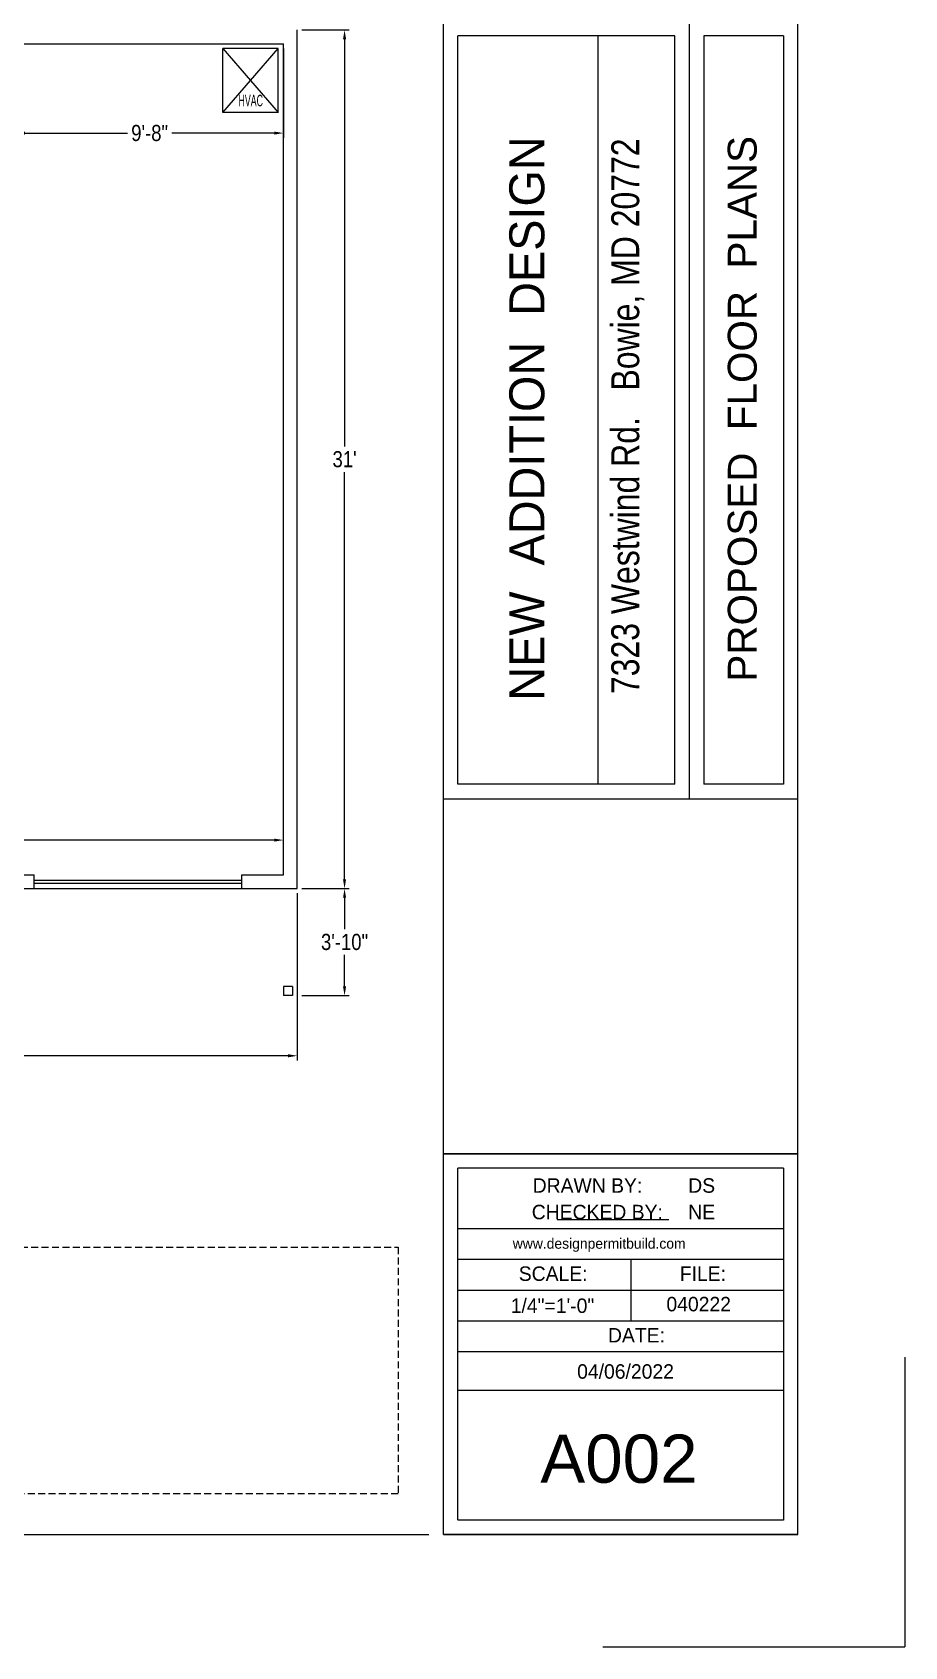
# Model space of a CAD drawing. Header units: inches. Extents: x -1842 to 12195, y -2228 to 2193.
# Drawn here: x 5175 to 5553, y 320 to 1019 of the extents above; entities that cross this region are included whole.
import ezdxf

# ---------------------------------------------------------------- set-up
doc = ezdxf.new("R2010")
doc.units = ezdxf.units.IN
doc.header["$LTSCALE"] = 6
doc.header["$MEASUREMENT"] = 0
doc.linetypes.add('DASHED', pattern=[0.75, 0.5, -0.25])
for name, color, linetype in [('BUILT-INS', 13, 'Continuous'), ('CABS', 23, 'Continuous'), ('Title Block', 7, 'Continuous'), ('TXT', 4, 'Continuous')]:
    doc.layers.add(name, color=color, linetype=linetype)
doc.styles.add('ARCHSTYL', font='ARIALN.TTF', dxfattribs={"height": 5})
doc.styles.add('ARCHSTYLSHX', font='ARCHSTYL.SHX')
doc.styles.add('HS-DESIGN-TTLB', font='GOTHIC.TTF')
doc.styles.get("Standard").update_dxf_attribs({"font": 'ARIALN.TTF'})
doc.dimstyles.get("Standard").update_dxf_attribs({"dimtxt": 7, "dimasz": 4, "dimexe": 2, "dimexo": 2, "dimgap": 2, "dimtad": 0, "dimtih": 1, "dimtoh": 1, "dimdec": 0, "dimzin": 0, "dimdsep": 46, "dimlunit": 4, "dimtxsty": 'Standard', "dimcen": 0.09, "dimclrd": 3, "dimclre": 3, "dimclrt": 3, "dimadec": 0, "dimazin": 0, "dimtfac": 1, "dimtdec": 0, "dimtofl": 0, "dimtmove": 0, "dimatfit": 3, "dimfxl": 1, "dimtolj": 1, "dimtzin": 0, "dimarcsym": 0})
doc.dimstyles.new('STANDARD$0', dxfattribs={"dimtxt": 6, "dimasz": 3, "dimexe": 4, "dimexo": 24, "dimgap": 0.5, "dimtad": 1, "dimdec": 1, "dimzin": 3, "dimdsep": 46, "dimlunit": 4, "dimtxsty": 'ARCHSTYLSHX', "dimblk1": 'OBLIQUE', "dimblk2": 'OBLIQUE', "dimsah": 1, "dimcen": 0.0625, "dimdle": 4, "dimadec": 0, "dimazin": 0, "dimtfac": 1, "dimtdec": 1, "dimtofl": 0, "dimtmove": 0, "dimatfit": 3, "dimldrblk": 'OBLIQUE', "dimfxl": 1, "dimfrac": 2, "dimtolj": 1, "dimtzin": 0, "dimlwd": 9, "dimlwe": 13, "dimarcsym": 0})

# ---------------------------------------------------------------- blocks, each defined once
blk = doc.blocks.new('*D63')
at = {"layer": 'Defpoints', "color": 0, "transparency": 16777216}
for p in [(5289.96, 1020.48), (5310.46, 1020.48), (5289.96, 648.28)]:
    blk.add_point(p, dxfattribs=at)
at = {"layer": 'Title Block', "color": 3, "lineweight": -2, "transparency": 16777216}
for p, q in [((5291.96, 1020.48), (5312.46, 1020.48)), ((5310.46, 1016.48), (5310.46, 839.95)), ((5310.46, 652.28), (5310.46, 828.8)), ((5291.96, 648.28), (5312.46, 648.28))]:
    blk.add_line(p, q, dxfattribs=at)
at = {"layer": 'Title Block', "color": 3, "transparency": 16777216}
for points in [[(5309.79, 1016.48), (5311.12, 1016.48), (5310.46, 1020.48)], [(5309.79, 652.28), (5311.12, 652.28), (5310.46, 648.28)]]:
    blk.add_solid(points, dxfattribs=at)
at = {"layer": 'Title Block', "color": 3, "transparency": 16777216, "insert": (5310.46, 834.38), "char_height": 7, "attachment_point": 5}
blk.add_mtext("\\A1;31'", dxfattribs=at)
blk = doc.blocks.new('*D77')
at = {"layer": 'Defpoints', "color": 0, "transparency": 16777216}
for p in [(5043.96, 669.28), (5043.96, 654.28), (5283.96, 654.28)]:
    blk.add_point(p, dxfattribs=at)
at = {"layer": 'Title Block', "color": 3, "lineweight": -2, "transparency": 16777216}
for p, q in [((5043.96, 656.28), (5043.96, 671.28)), ((5047.96, 669.28), (5157.04, 669.28)), ((5279.96, 669.28), (5170.88, 669.28)), ((5283.96, 656.28), (5283.96, 671.28))]:
    blk.add_line(p, q, dxfattribs=at)
at = {"layer": 'Title Block', "color": 3, "transparency": 16777216}
for points in [[(5047.96, 669.94), (5047.96, 668.61), (5043.96, 669.28)], [(5279.96, 669.94), (5279.96, 668.61), (5283.96, 669.28)]]:
    blk.add_solid(points, dxfattribs=at)
at = {"layer": 'Title Block', "color": 3, "transparency": 16777216, "insert": (5163.96, 669.28), "char_height": 7, "attachment_point": 5}
blk.add_mtext("\\A1;20'", dxfattribs=at)
blk = doc.blocks.new('*D86')
at = {"layer": 'Defpoints', "color": 0, "transparency": 16777216}
for p in [(5167.96, 1014.48), (5283.96, 1014.48), (5167.96, 975.78)]:
    blk.add_point(p, dxfattribs=at)
at = {"layer": 'Title Block', "color": 3, "lineweight": -2, "transparency": 16777216}
for p, q in [((5167.96, 1012.48), (5167.96, 973.78)), ((5283.96, 1012.48), (5283.96, 973.78)), ((5171.96, 975.78), (5216.32, 975.78)), ((5279.96, 975.78), (5235.59, 975.78))]:
    blk.add_line(p, q, dxfattribs=at)
at = {"layer": 'Title Block', "color": 3, "transparency": 16777216}
for points in [[(5171.96, 976.44), (5171.96, 975.11), (5167.96, 975.78)], [(5279.96, 976.44), (5279.96, 975.11), (5283.96, 975.78)]]:
    blk.add_solid(points, dxfattribs=at)
at = {"layer": 'Title Block', "color": 3, "transparency": 16777216, "insert": (5225.96, 975.78), "char_height": 7, "attachment_point": 5}
blk.add_mtext('\\A1;9\'-8"', dxfattribs=at)
blk = doc.blocks.new('*D165')
at = {"layer": 'Defpoints', "color": 0, "transparency": 16777216}
for p in [(5289.96, 648.28), (5037.96, 599.88), (5289.96, 575.78)]:
    blk.add_point(p, dxfattribs=at)
at = {"layer": 'Title Block', "color": 3, "lineweight": -2, "transparency": 16777216}
for p, q in [((5289.96, 646.28), (5289.96, 573.78)), ((5037.96, 597.88), (5037.96, 573.78)), ((5041.96, 575.78), (5157.04, 575.78)), ((5285.96, 575.78), (5170.88, 575.78))]:
    blk.add_line(p, q, dxfattribs=at)
at = {"layer": 'Title Block', "color": 3, "transparency": 16777216}
for points in [[(5041.96, 576.44), (5041.96, 575.11), (5037.96, 575.78)], [(5285.96, 576.44), (5285.96, 575.11), (5289.96, 575.78)]]:
    blk.add_solid(points, dxfattribs=at)
at = {"layer": 'Title Block', "color": 3, "transparency": 16777216, "insert": (5163.96, 575.78), "char_height": 7, "attachment_point": 5}
blk.add_mtext("\\A1;21'", dxfattribs=at)
blk = doc.blocks.new('*D166')
at = {"layer": 'Defpoints', "color": 0, "transparency": 16777216}
for p in [(5289.96, 648.28), (5289.96, 601.88), (5310.46, 601.88)]:
    blk.add_point(p, dxfattribs=at)
at = {"layer": 'Title Block', "color": 3, "lineweight": -2, "transparency": 16777216}
for p, q in [((5291.96, 648.28), (5312.46, 648.28)), ((5310.46, 644.28), (5310.46, 630.65)), ((5310.46, 605.88), (5310.46, 619.5)), ((5291.96, 601.88), (5312.46, 601.88))]:
    blk.add_line(p, q, dxfattribs=at)
at = {"layer": 'Title Block', "color": 3, "transparency": 16777216}
for points in [[(5309.79, 644.28), (5311.12, 644.28), (5310.46, 648.28)], [(5309.79, 605.88), (5311.12, 605.88), (5310.46, 601.88)]]:
    blk.add_solid(points, dxfattribs=at)
at = {"layer": 'Title Block', "color": 3, "transparency": 16777216, "insert": (5310.46, 625.08), "char_height": 7, "attachment_point": 5}
blk.add_mtext('\\A1;3\'-10"', dxfattribs=at)

msp = doc.modelspace()

# ---------------------------------------------------------------- hatches: boundary and pattern name
at = {"layer": 'Title Block'}
h = msp.add_hatch(dxfattribs=at)
h.set_pattern_fill('ANSI31', color=256, scale=60)
h.paths.add_polyline_path([(5077.5534451, 438.680336), (5133.4997884, 438.680336), (5133.4997884, 472.6600852), (5077.5534451, 472.6600852)], flags=9)
h.paths.add_polyline_path([(5095.1319429, 414.4282085), (5145.2841749, 414.4282085), (5145.2841749, 428.5864374), (5095.1319429, 428.5864374)], flags=9)
h.paths.add_polyline_path([(5110.2221478, 508.1525562), (5134.4210288, 508.1525562), (5134.4210288, 518.0633164), (5110.2221478, 518.0633164)], flags=9)
h.paths.add_polyline_path([(5035.9555017, 508.1525562), (5060.1543827, 508.1525562), (5060.1543827, 518.0633164), (5035.9555017, 518.0633164)], flags=9)
h.paths.add_polyline_path([(5072.0740778, 597.2037854), (5104.0414286, 597.2037854), (5104.0414286, 611.3620142), (5072.0740778, 611.3620142)], flags=9)
h.paths.add_polyline_path([(5191.2097709, 609.7948767), (5191.2097709, 633.9937577), (5181.2990107, 633.9937577), (5181.2990107, 609.7948767)], flags=9)
h.paths.add_polyline_path([(5291.1739766, 597.2037854), (5341.3262086, 597.2037854), (5341.3262086, 611.3620142), (5291.1739766, 611.3620142)], flags=9)
h.paths.add_polyline_path([(5292.9257522, 519.0769031), (5319.2659958, 519.0769031), (5319.2659958, 533.2351319), (5292.9257522, 533.2351319)], flags=9)
h.paths.add_polyline_path([(5292.9257522, 440.1800956), (5319.2659958, 440.1800956), (5319.2659958, 454.3383245), (5292.9257522, 454.3383245)], flags=9)
h = msp.add_hatch(dxfattribs=at)
h.set_pattern_fill('ANSI31', color=256, scale=60)
h.paths.add_polyline_path([(5357.0587544, 503.3480946), (5357.0587544, 524.3236837), (5352.3160276, 524.3236837), (5352.3160276, 503.3480946)], flags=9)
h.paths.add_polyline_path([(5357.0354448, 449.1095407), (5357.0354448, 461.9817276), (5352.3206896, 461.9817276), (5352.3206896, 449.1095407)], flags=9)
h.paths.add_polyline_path([(5292.9257522, 440.1800956), (5319.2659958, 440.1800956), (5319.2659958, 454.3383245), (5292.9257522, 454.3383245)], flags=9)
h = msp.add_hatch(dxfattribs=at)
h.set_pattern_fill('ANSI31', color=256, scale=60)
h.paths.add_polyline_path([(5357.0354448, 449.1095407), (5357.0354448, 461.9817276), (5352.3206896, 461.9817276), (5352.3206896, 449.1095407)], flags=9)
h.paths.add_polyline_path([(5357.0587544, 503.3480946), (5357.0587544, 524.3236837), (5352.3160276, 524.3236837), (5352.3160276, 503.3480946)], flags=9)
h = msp.add_hatch(dxfattribs=at)
h.set_pattern_fill('ANSI31', color=256, scale=60)
h.paths.add_polyline_path([(5292.9257522, 440.1800956), (5319.2659958, 440.1800956), (5319.2659958, 454.3383245), (5292.9257522, 454.3383245)], flags=9)
h = msp.add_hatch(dxfattribs=at)
h.set_pattern_fill('ANSI31', color=256, scale=60)
h.paths.add_polyline_path([(5292.9257522, 440.1800956), (5319.2659958, 440.1800956), (5319.2659958, 454.3383245), (5292.9257522, 454.3383245)], flags=9)

# ---------------------------------------------------------------- linework, layer by layer
msp.add_lwpolyline([(3851.9612751, 1494.6223555, 0.5, 0.5, 0), (5347.0205098, 1494.6223555, 0, 0, 0), (5347.0205098, 368.173134, 0.5, 0.5, 0), (3851.9612751, 368.173134, 0.5, 0.5, 0)], format="xyseb")
at = {"layer": 'BUILT-INS'}
for p, q in [((5257.6748168, 984.7547927), (5257.6748168, 1012.4522229)), ((5257.6748168, 1012.4522229), (5281.6748168, 984.7547927)), ((5257.6748168, 984.7547927), (5281.6748168, 1012.4522229)), ((5281.6748168, 1012.4522229), (5257.6748168, 1012.4522229)), ((5281.6748168, 984.7547927), (5281.6748168, 1012.4522229)), ((5281.6748168, 984.7547927), (5257.6748168, 984.7547927))]:
    msp.add_line(p, q, dxfattribs=at)
at = {"layer": 'Title Block'}
for p, q in [((5353.3456348, 368.173124), (5353.3456348, 1494.6223455)), ((5506.9606348, 368.173124), (5506.9606348, 1494.6223455)), ((5459.9356348, 687.1946165), (5459.9356348, 1024.2568462)), ((5289.9570105, 648.2778393), (5289.9570105, 1020.4778393)), ((5359.6156348, 693.4646165), (5359.6156348, 1017.9868462)), ((5453.6656348, 1017.9868462), (5359.6156348, 1017.9868462)), ((5420.436483, 693.4646165), (5420.436483, 1017.9868462)), ((5453.6656348, 693.4646165), (5453.6656348, 1017.9868462)), ((5500.6906348, 1017.9868462), (5466.2056348, 1017.9868462)), ((5466.2056348, 1017.9868462), (5466.2056348, 693.4646165)), ((5500.6906348, 1017.9868462), (5500.6906348, 693.4646165)), ((5043.9570105, 1014.4778393), (5283.9570105, 1014.4778393)), ((5283.9570105, 654.2778393), (5283.9570105, 1014.4778393)), ((5453.6656348, 693.4646165), (5359.6156348, 693.4646165)), ((5500.6906348, 693.4646165), (5466.2056348, 693.4646165)), ((5353.3456348, 687.1946165), (5506.9606348, 687.1946165)), ((5353.3456348, 687.1946165), (5506.9606348, 687.1946165)), ((5151.9570105, 654.2778393), (5175.9570105, 654.2778393)), ((5175.9570105, 648.2778393), (5175.9570105, 654.2778393)), ((5265.9570105, 654.2778393), (5283.9570105, 654.2778393)), ((5265.9570105, 648.2778393), (5265.9570105, 654.2778393)), ((5037.9570105, 648.2778393), (5289.9570105, 648.2778393)), ((5151.9570105, 648.2778393), (5175.9570105, 648.2778393)), ((5265.9570105, 648.2778393), (5289.9570105, 648.2778393)), ((5287.9570105, 605.8778393), (5283.9570105, 605.8778393)), ((5283.9570105, 605.8778393), (5283.9570105, 601.8778393)), ((5287.9570105, 605.8778393), (5287.9570105, 601.8778393)), ((5287.9570105, 601.8778393), (5283.9570105, 601.8778393)), ((5353.3456348, 533.3333665), (5506.9606348, 533.3333665)), ((5359.6156348, 500.7392969), (5359.6156348, 527.0633665)), ((5500.6906348, 527.0633665), (5359.6156348, 527.0633665)), ((5500.6906348, 527.0633665), (5500.6906348, 500.7392969)), ((5451.046575, 504.606456), (5402.646575, 504.606456)), ((5359.6156348, 374.443124), (5359.6156348, 500.7392969)), ((5500.6906348, 500.7392969), (5359.6156348, 500.7392969)), ((5500.6906348, 500.7392969), (5500.6906348, 374.443124)), ((5500.6906348, 487.4155469), (5359.6156348, 487.4155469)), ((5434.6656348, 460.7680469), (5434.6656348, 487.4155469)), ((5500.6906348, 474.0917969), (5359.6156348, 474.0917969)), ((5500.6906348, 460.7680469), (5359.6156348, 460.7680469)), ((5500.6906348, 447.4442969), (5359.6156348, 447.4442969)), ((5553.2802531, 445.086654), (5553.2802531, 319.596174)), ((5553.2802531, 445.086654), (5553.2802531, 319.596174)), ((5553.2802531, 445.086654), (5553.2802531, 319.596174)), ((5553.2802531, 445.086654), (5553.2802531, 319.596174)), ((5553.2802531, 445.086654), (5553.2802531, 319.596174)), ((5553.2802531, 445.086654), (5553.2802531, 319.596174)), ((5553.2802531, 445.086654), (5553.2802531, 319.596174)), ((5553.2802531, 445.086654), (5553.2802531, 319.596174)), ((5553.2802531, 445.086654), (5553.2802531, 319.596174)), ((5553.2802531, 445.086654), (5553.2802531, 319.596174)), ((5553.2802531, 445.086654), (5553.2802531, 319.596174)), ((5553.2802531, 445.086654), (5553.2802531, 319.596174)), ((5553.2802531, 445.086654), (5553.2802531, 319.596174)), ((5553.2802531, 445.086654), (5553.2802531, 319.596174)), ((5553.2802531, 445.086654), (5553.2802531, 319.596174)), ((5553.2802531, 445.086654), (5553.2802531, 319.596174)), ((5553.2802531, 445.086654), (5553.2802531, 319.596174)), ((5553.2802531, 445.086654), (5553.2802531, 319.596174)), ((5553.2802531, 445.086654), (5553.2802531, 319.596174)), ((5553.2802531, 445.086654), (5553.2802531, 319.596174)), ((5553.2802531, 445.086654), (5553.2802531, 319.596174)), ((5553.2802531, 445.086654), (5553.2802531, 319.596174)), ((5553.2802531, 445.086654), (5553.2802531, 319.596174)), ((5553.2802531, 445.086654), (5553.2802531, 319.596174)), ((5553.2802531, 445.086654), (5553.2802531, 319.596174)), ((5553.2802531, 445.086654), (5553.2802531, 319.596174)), ((5553.2802531, 445.086654), (5553.2802531, 319.596174)), ((5553.2802531, 445.086654), (5553.2802531, 319.596174)), ((5553.2802531, 445.086654), (5553.2802531, 319.596174)), ((5553.2802531, 445.086654), (5553.2802531, 319.596174)), ((5500.6906348, 430.6435995), (5359.6156348, 430.6435995)), ((5500.6906348, 374.443124), (5359.6707598, 374.443124)), ((5353.3456348, 368.173124), (5506.9606348, 368.173124)), ((5353.3456348, 368.173124), (5506.9606348, 368.173124)), ((5353.3456348, 368.173124), (5506.9606348, 368.173124)), ((5353.3456348, 368.173124), (5506.9606348, 368.173124)), ((5506.9606348, 368.173124), (5353.3456348, 368.173124)), ((5422.4766681, 319.596174), (5553.2802531, 319.596174)), ((5422.4766681, 319.596174), (5553.2802531, 319.596174)), ((5422.4766681, 319.596174), (5553.2802531, 319.596174)), ((5422.4766681, 319.596174), (5553.2802531, 319.596174)), ((5422.4766681, 319.596174), (5553.2802531, 319.596174)), ((5422.4766681, 319.596174), (5553.2802531, 319.596174)), ((5422.4766681, 319.596174), (5553.2802531, 319.596174)), ((5422.4766681, 319.596174), (5553.2802531, 319.596174)), ((5422.4766681, 319.596174), (5553.2802531, 319.596174)), ((5422.4766681, 319.596174), (5553.2802531, 319.596174)), ((5422.4766681, 319.596174), (5553.2802531, 319.596174))]:
    msp.add_line(p, q, dxfattribs=at)
at = {"layer": 'Title Block', "const_width": 0.5}
for points in [[(5353.3456348, 368.173124), (5353.3456348, 1494.6223455)], [(5506.9606348, 368.173124), (5506.9606348, 1494.6223455)], [(5459.9356348, 687.1946165), (5459.9356348, 1024.2568462)], [(5353.3456348, 687.1946165), (5506.9606348, 687.1946165)], [(5353.3456348, 533.3333665), (5506.9606348, 533.3333665)], [(5353.3456348, 368.173124), (5506.9606348, 368.173124)], [(5353.3456348, 368.173124), (5506.9606348, 368.173124)], [(5353.3456348, 368.173124), (5506.9606348, 368.173124)]]:
    msp.add_lwpolyline(points, dxfattribs=at)
at = {"layer": 'Title Block', "color": 253, "linetype": 'DASHED', "elevation": -143.9991213}
msp.add_lwpolyline([(4936.1554472, 492.793213), (5333.6554472, 492.793213), (5333.6554472, 385.931963), (4936.1554472, 385.931963)], close=True, dxfattribs=at)
at = {"layer": 'TXT'}
for p, q in [((5175.9570105, 651.9778393), (5265.9570105, 651.9778393)), ((5175.9570105, 650.5778393), (5265.9570105, 650.5778393))]:
    msp.add_line(p, q, dxfattribs=at)

# ---------------------------------------------------------------- texts
at = {"layer": 'CABS', "style": 'ARCHSTYL', "width": 0.667387}
msp.add_text('HVAC', height=5, dxfattribs=at).set_placement((5264.4731542, 987.3822592))
at = {"layer": 'Title Block', "rotation": 90, "style": 'HS-DESIGN-TTLB'}
for s, insert, char_height, width, attachment_point in [('{\\fSwis721 BdOul BT|b0|i0|c0|p82;PROPOSED  FLOOR  PLANS}', (5482.9346472, 856.2479665), 12.54047025, 315.279058952, 5), ('{\\H1.14632x;    NEW  ADDITION  DESIGN}', (5381.8928891, 707.1667828), 13.237439489, 488.490459411, 1), ('\\pxb0.41667,a0.41667,t20;{\\fArial Narrow|b0|i0|c0|p34;7323 Westwind Rd.   Bowie, MD 20772}', (5426.0946419, 732.5981129), 12.085821891, 788.928518224, 1)]:
    msp.add_mtext(s, dxfattribs=dict(at, insert=insert, char_height=char_height, width=width, attachment_point=attachment_point))
at = {"layer": 'Title Block', "style": 'HS-DESIGN-TTLB'}
for s, insert, char_height, width, attachment_point in [('DRAWN BY:', (5392.0180957, 522.6706384), 6.27, 50.128184718, 1), ('DS', (5459.4388258, 522.6706384), 6.27, 50.128184718, 1), ('CHECKED BY:', (5391.6111923, 511.163953), 6.27, 62.9454832, 1), ('NE', (5459.4388258, 511.163953), 6.27, 119.339266761, 1), ('www.designpermitbuild.com', (5383.3795501, 496.6317747), 4.5, 50.128184718, 1), ('SCALE:', (5385.9887854, 484.4526467), 6.27, 50.128184718, 1), ('FILE:', (5455.7771221, 484.4526467), 6.27, 50.128184718, 1), ('1/4"=1\'-0"', (5382.4836168, 470.558138), 6.27, 50.128184718, 1), ('040222', (5449.9859579, 471.2604377), 6.27, 50.128184718, 1), ('DATE:', (5424.6495355, 457.7685073), 6.27, 50.128184718, 1), ('04/06/2022', (5411.2785713, 442.051215), 6.27, 50.128184718, 1), ('{\\fSwis721 BlkOul BT|b0|i0|c0|p82;A002}', (5429.4062919, 400.9562972), 20.9, 201.832735712, 5)]:
    msp.add_mtext(s, dxfattribs=dict(at, insert=insert, char_height=char_height, width=width, attachment_point=attachment_point))

# ---------------------------------------------------------------- dimensions: what is measured, and where the dimension line sits
at = {"layer": 'Title Block'}
dim = msp.add_linear_dim(base=(5310.4570105, 1020.4778393), p1=(5289.9570105, 648.2778393), p2=(5289.9570105, 1020.4778393), angle=90, dimstyle='Standard', dxfattribs=at)
dim.commit()
dim.dimension.update_dxf_attribs({"geometry": '*D63', "text_midpoint": (5310.4570105, 834.3778393)})
for base, p1, p2, picture, middle in [((5167.9570105, 975.7778393), (5283.9570105, 1014.4778393), (5167.9570105, 1014.4778393), '*D86', (5225.9570105, 975.7778393)), ((5043.9570105, 669.2778393), (5283.9570105, 654.2778393), (5043.9570105, 654.2778393), '*D77', (5163.9570105, 669.2778393))]:
    dim = msp.add_linear_dim(base=base, p1=p1, p2=p2, dimstyle='Standard', dxfattribs=at)
    dim.commit()
    dim.dimension.update_dxf_attribs({"geometry": picture, "text_midpoint": middle})
dim = msp.add_linear_dim(base=(5289.9570105, 575.7778393), p1=(5037.9570105, 599.8778393), p2=(5289.9570105, 648.2778393), dimstyle='STANDARD$0', override={"dimtxt": 7, "dimasz": 4, "dimexe": 2, "dimexo": 2, "dimgap": 2, "dimtad": 0, "dimtih": 1, "dimtoh": 1, "dimdec": 0, "dimzin": 0, "dimtxsty": 'Standard', "dimsah": 0, "dimcen": 0.09, "dimdle": 0, "dimclrd": 3, "dimclre": 3, "dimclrt": 3, "dimtdec": 0, "dimfrac": 0, "dimlwd": 65534, "dimlwe": 65534}, dxfattribs=at)
dim.commit()
dim.dimension.update_dxf_attribs({"geometry": '*D165', "text_midpoint": (5163.9570105, 575.7778393)})
dim = msp.add_linear_dim(base=(5310.4570105, 601.8778393), p1=(5289.9570105, 648.2778393), p2=(5289.9570105, 601.8778393), angle=90, dimstyle='STANDARD$0', override={"dimtxt": 7, "dimasz": 4, "dimexe": 2, "dimexo": 2, "dimgap": 2, "dimtad": 0, "dimtih": 1, "dimtoh": 1, "dimdec": 0, "dimzin": 0, "dimtxsty": 'Standard', "dimsah": 0, "dimcen": 0.09, "dimdle": 0, "dimclrd": 3, "dimclre": 3, "dimclrt": 3, "dimtdec": 0, "dimfrac": 0, "dimlwd": 65534, "dimlwe": 65534}, dxfattribs=at)
dim.commit()
dim.dimension.update_dxf_attribs({"geometry": '*D166', "text_midpoint": (5310.4570105, 625.0778393)})

doc.saveas('drawing.dxf')
